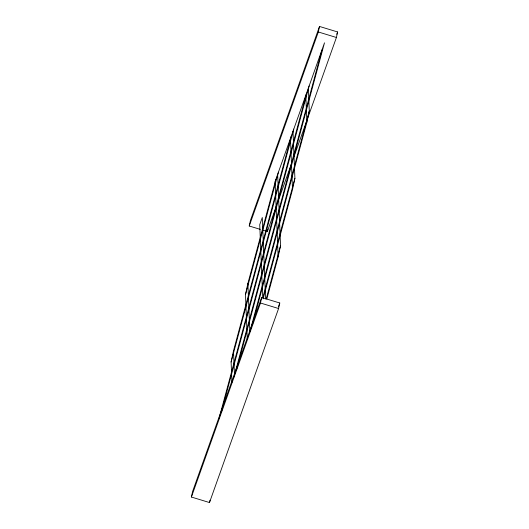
<?xml version="1.0" encoding="UTF-8"?>
<svg xmlns="http://www.w3.org/2000/svg" width="529" height="529" viewBox="0 0 529 529"><rect width="100%" height="100%" fill="white"/><g stroke="black" fill="none" stroke-linecap="round" stroke-linejoin="round"><path stroke-width="0.79" d="M191.399 497.042L192.582 491.514L261.67 297.483L279.768 302.991L278.585 308.519L209.497 502.55L191.399 497.042L260.493 303.011L261.67 297.483M260.248 229.361L249.232 226.009L250.415 220.481L319.503 26.45L337.601 31.958L336.418 37.486L293.859 157.014M231.94 382.573L231.1 362.008L233.501 350.787L291.228 136.237M247.294 339.611L245.476 294.66L247.87 283.438L275.873 179.351M209.497 502.55L210 500.183M262.609 230.082L267.33 231.517L267.833 229.15M249.232 226.009L318.326 31.978L319.503 26.45M266.828 298.945L278.148 256.889L280.542 245.661L277.652 174.372M263.125 298.773L292.517 189.541L294.911 178.313L293.006 131.252M252.459 324.475L306.886 122.192L309.28 110.964L308.354 88.131M245.476 294.66L278.433 172.17M231.1 362.008L293.787 129.05M219.125 418.135L306.582 93.117M221.234 412.627L309.141 85.929M233.944 377.012L321.936 49.997M236.503 369.824L324.495 42.816L275.093 181.553L278.148 256.889M250.118 330.837L309.28 110.964M294.911 178.313L262.721 297.953L259.739 224.673L262.298 217.485L265.604 299.011M266.213 298.905L280.542 245.661M336.775 34.286L337.601 31.958M267.33 231.517L276.449 205.907M278.386 200.471L291.651 163.216M278.386 306.873L279.768 302.991M318.326 31.978L336.418 37.486M260.493 303.011L278.585 308.519M305.795 95.319L306.886 122.192M290.447 138.439L292.517 189.541M247.87 283.438L249.82 331.623M233.501 350.787L234.499 375.425"/></g></svg>
